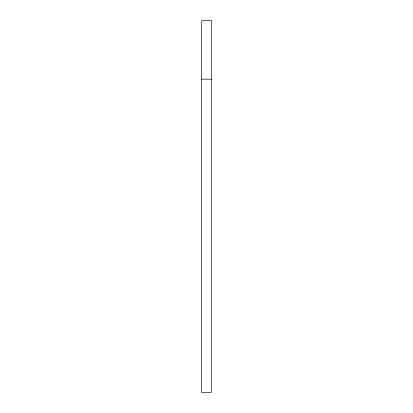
<?xml version="1.0" encoding="UTF-8"?>
<svg xmlns="http://www.w3.org/2000/svg" width="413" height="413" viewBox="0 0 413 413"><rect width="100%" height="100%" fill="white"/><g stroke="black" fill="none" stroke-linecap="round" stroke-linejoin="round"><path stroke-width="0.62" d="M201.621 79.188L211.379 79.188M211.379 20.65L201.621 20.65L201.621 392.35L211.379 392.35L211.379 20.65"/></g></svg>
